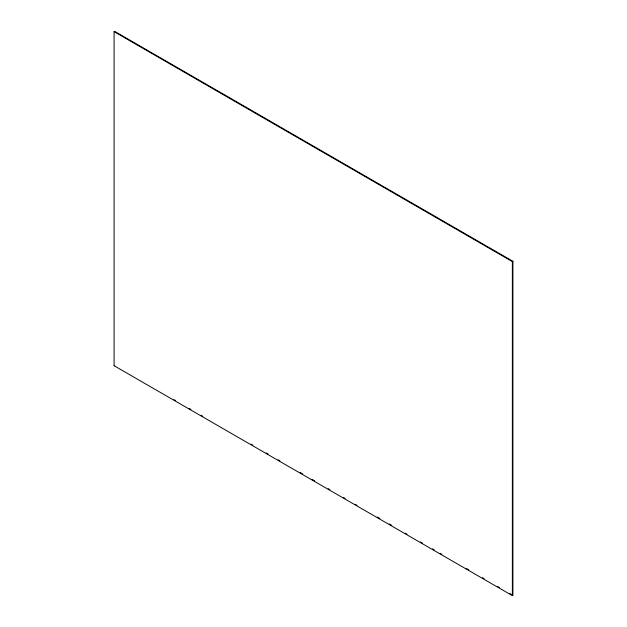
<?xml version="1.0" encoding="UTF-8"?>
<svg xmlns="http://www.w3.org/2000/svg" width="627" height="627" viewBox="0 0 627 627"><rect width="100%" height="100%" fill="white"/><g stroke="black" fill="none" stroke-linecap="round" stroke-linejoin="round"><path stroke-width="0.94" d="M114.083 31.671L114.639 31.35L512.917 261.294L512.917 595.329L512.361 595.65L114.083 365.706L114.083 31.671L512.361 261.616L512.917 261.294M114.083 365.706L114.639 365.384M173.953 399.626L175.654 400.606M189.213 408.436L190.906 409.415M201.071 415.286L202.772 416.265M251.074 444.151L252.767 445.131M266.326 452.953L268.019 453.932M278.192 459.803L279.885 460.782M300.223 472.523L302.763 473.996M312.081 479.373L314.629 480.846M328.187 488.668L329.88 489.648M343.439 497.477L345.132 498.457M355.305 504.327L356.998 505.307M377.336 517.048L379.876 518.513M389.202 523.898L391.742 525.363M405.301 533.193L406.994 534.173M420.552 542.002L422.245 542.974M432.418 548.852L434.111 549.824M440.044 553.249L441.737 554.229M466.316 568.423L468.855 569.888M482.414 577.718L484.107 578.69M497.666 586.519L499.358 587.499M509.532 593.369L511.224 594.349M512.361 261.616L512.361 595.65"/></g></svg>
